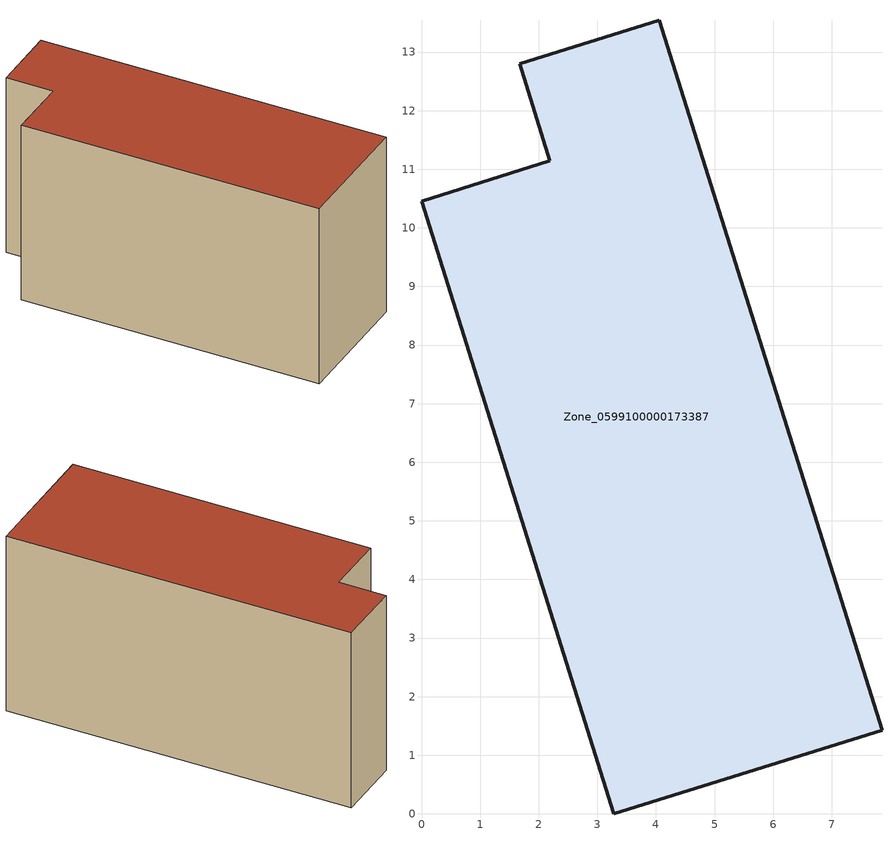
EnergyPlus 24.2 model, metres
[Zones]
Zone_0599100000173387
 floor ground (C_G): 0,10.46 2.19,11.14 1.68,12.8 4.06,13.54 7.86,1.43 3.28,0 z0
 wall outside (C_F): 2.19,11.14 0,10.46 3.28,0 7.86,1.43 4.06,13.54 1.68,12.8 2.19,11.14 z0:6.84
 roof outside (C_R): 4.06,13.54 1.68,12.8 2.19,11.14 0,10.46 3.28,0 7.86,1.43 z6.84
[BUILDING]
Pand.0599100000173387: North Axis=0; Terrain=City; Loads Convergence Tolerance Value=0.04; Temperature Convergence Tolerance Value=0.4; Solar Distribution=FullExterior; Maximum Number of Warmup Days=25; Minimum Number of Warmup Days=1
[Site:Location]
Rotterdam.The.Hague.AP_ZH_NLD Design_Conditions: Latitude=51.96; Longitude=4.45; Time Zone=1; Elevation=-4.5
[SITE:GROUNDTEMPERATURE:BUILDINGSURFACE]
18, 18, 18, 18, 18, 18, 18, 18, 18, 18, 18, 18
[MATERIAL] Thermal Absorptance=0.9; Solar Absorptance=0.7; Visible Absorptance=0.7
Name | Roughness | Thickness | Conductivity | Density | Specific Heat
G.TI.1992-2005 | MediumSmooth | 0.15 | 0.06 | 540 | 1210
F.TI.1992-2005 | Rough | 0.3 | 0.12 | 1920 | 840
R.TI.1992-2005 | MediumRough | 0.2 | 0.08 | 1500 | 1000
[CONSTRUCTION]
C_G: G.TI.1992-2005
C_F: F.TI.1992-2005
C_R: R.TI.1992-2005
[ZONE]
Zone_0599100000173387: Type=1; Multiplier=1; Ceiling Height=Autocalculate; Volume=Autocalculate; Floor Area=autocalculate; Part of Total Floor Area=Yes
[ZONEINFILTRATION:DESIGNFLOWRATE]
Infil_Zone_0599100000173387: Zone or ZoneList or Space or SpaceList=Zone_0599100000173387; Schedule=AlwaysOn; Design Flow Rate Calculation Method=Flow/Area; Flow Rate per Floor Area=0.0015; Constant Term Coefficient=1; Temperature Term Coefficient=0; Velocity Term Coefficient=0; Velocity Squared Term Coefficient=0
[HVACTEMPLATE:ZONE:IDEALLOADSAIRSYSTEM]
Zone_0599100000173387: Maximum Heating Supply Air Temperature=50; Minimum Cooling Supply Air Temperature=13; Maximum Heating Supply Air Humidity Ratio=0.0156; Minimum Cooling Supply Air Humidity Ratio=0.0077; Heating Limit=NoLimit; Cooling Limit=NoLimit; Dehumidification Control Type=ConstantSensibleHeatRatio; Cooling Sensible Heat Ratio=0.7; Dehumidification Setpoint=60; Humidification Control Type=None; Humidification Setpoint=30; Outdoor Air Method=None; Outdoor Air Flow Rate per Person=0.00944; Outdoor Air Flow Rate per Zone Floor Area=0; Outdoor Air Flow Rate per Zone=0; Demand Controlled Ventilation Type=None; Outdoor Air Economizer Type=NoEconomizer; Heat Recovery Type=None; Sensible Heat Recovery Effectiveness=0.7; Latent Heat Recovery Effectiveness=0.65
[ZONECONTROL:THERMOSTAT]
ThermostatControl_Zone_0599100000173387: Zone or ZoneList=Zone_0599100000173387; Control Type Schedule=DualSetpointControlType; Control 1=Thermostat_Zone_0599100000173387; Temperature Difference Between Cutout And Setpoint=0
[THERMOSTATSETPOINT:DUALSETPOINT]
Thermostat_Zone_0599100000173387: Heating Setpoint Temperature Schedule=HeatingSetpoint_Zone_0599100000173387; Cooling Setpoint Temperature Schedule=CoolingSetpoint_Zone_0599100000173387
[SCHEDULE:COMPACT]
HeatingSetpoint_Zone_0599100000173387: Through: 12/31, For: AllDays, Until: 24:00, 21
CoolingSetpoint_Zone_0599100000173387: Through: 12/31, For: AllDays, Until: 24:00, 24
DualSetpointControlType: Through: 12/31, For: AllDays, Until: 24:00, 4
AlwaysOn: Through: 12/31, For: AllDays, Until: 24:00, 1
